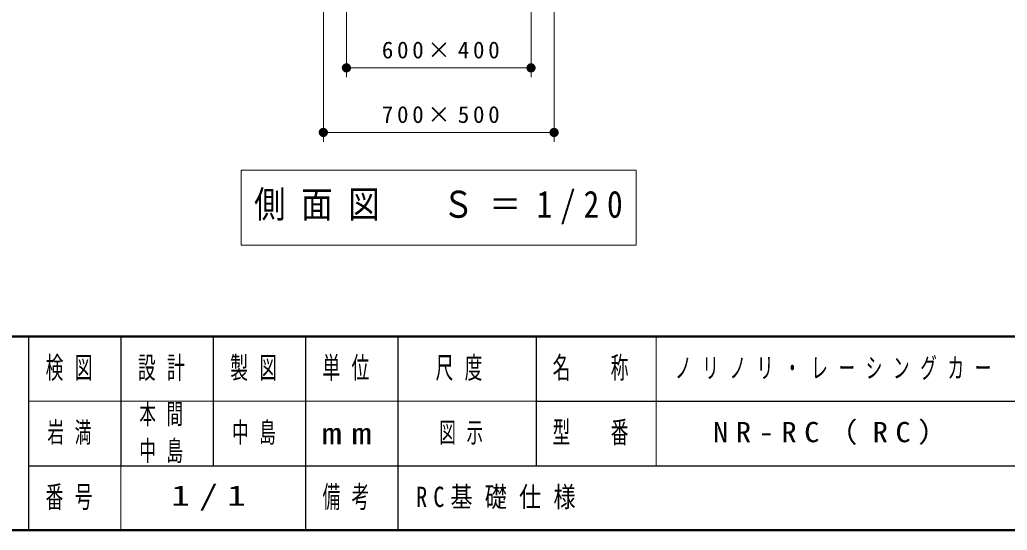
# Model space of a CAD drawing. Units: millimetres on the paper. Extents: x -365 to 0, y 0 to 257.
# Drawn here: x -238.5 to -131.5, y 0 to 55.3 of the extents above; entities that cross this region are included whole.
import ezdxf

# ---------------------------------------------------------------- set-up
doc = ezdxf.new("R2010")
doc.units = ezdxf.units.MM
doc.layers.add('LY_1', color=7, linetype='Continuous', lineweight=13)
doc.styles.add('ＭＳ ゴシック', font='')
doc.styles.get('ＭＳ ゴシック').set_extended_font_data('MS Gothic')

# ---------------------------------------------------------------- blocks, each defined once
blk = doc.blocks.new('filled_dot')
at = {"color": 0, "linetype": 'Continuous', "lineweight": -2, "const_width": 1.25}
blk.add_lwpolyline([(-0.625, 0, 1), (0.625, 0, 1)], format="xyb", close=True, dxfattribs=at)

msp = doc.modelspace()

# ---------------------------------------------------------------- linework, layer by layer
at = {"layer": 'LY_1'}
for p, q in [((-203.06, 68.107), (-203.06, 49.126)), ((-183.06, 68.107), (-183.06, 49.126)), ((-205.56, 63.126), (-205.56, 42.126)), ((-180.56, 63.126), (-180.56, 42.126)), ((-183.06, 50.126), (-203.06, 50.126)), ((-180.56, 43.126), (-205.56, 43.126)), ((-214.46, 39.055), (-214.46, 30.921)), ((-171.66, 39.055), (-214.46, 39.055)), ((-171.66, 30.921), (-171.66, 39.055)), ((-214.46, 30.921), (-171.66, 30.921)), ((-169.5, 21), (-169.5, 7)), ((-237.5, 14), (-182.5, 14)), ((-227.5, 7), (-227.5, 0))]:
    msp.add_line(p, q, dxfattribs=at)
at = {"layer": 'LY_1', "lineweight": 50}
for p, q in [((-365, 21), (0, 21)), ((-365, 0), (0, 0))]:
    msp.add_line(p, q, dxfattribs=at)
at = {"layer": 'LY_1', "lineweight": 25}
for p, q in [((-237.5, 21), (-237.5, 0)), ((-227.5, 21), (-227.5, 7)), ((-217.5, 21), (-217.5, 7)), ((-207.5, 21), (-207.5, 0)), ((-197.5, 21), (-197.5, 7)), ((-182.5, 21), (-182.5, 7)), ((-182.5, 14), (-70, 14)), ((-237.5, 7), (0, 7)), ((-197.5, 7), (-197.5, 0))]:
    msp.add_line(p, q, dxfattribs=at)

# ---------------------------------------------------------------- block references
at = {"layer": 'LY_1', "xscale": 0.4, "yscale": 0.4}
for p in [(-203.06, 50.126), (-205.56, 43.126)]:
    msp.add_blockref('filled_dot', p, dxfattribs=at)
at = {"layer": 'LY_1', "xscale": 0.4, "yscale": 0.4, "rotation": 180}
for p in [(-183.06, 50.126), (-180.56, 43.126)]:
    msp.add_blockref('filled_dot', p, dxfattribs=at)

# ---------------------------------------------------------------- texts
at = {"layer": 'LY_1', "style": 'ＭＳ ゴシック'}
for s, insert, char_height, attachment_point in [('\\T1.32;600×400', (-192.64, 51.126), 1.833, 8), ('\\T1.32;700×500', (-192.64, 44.126), 1.833, 8), ('\\T1.5;\\W0.85;側面図\u3000Ｓ＝1/20', (-213.06, 34.988), 2.933, 4), ('\\T1.64;\\W0.6;検図', (-232.5, 17.5), 2.346, 5), ('\\T1.64;\\W0.6;設計', (-222.5, 17.5), 2.346, 5), ('\\T1.64;\\W0.6;製図', (-212.5, 17.5), 2.346, 5), ('\\T1.64;\\W0.6;単位', (-202.5, 17.5), 2.346, 5), ('\\T1.64;\\W0.6;尺度', (-190.25, 17.5), 2.346, 5), ('\\T1.64;\\W0.6;名\u3000称', (-176, 17.5), 2.346, 5), ('\\T1.64;\\W0.6;ノリノリ・レーシングカー', (-149.75, 17.5), 2.199, 5), ('\\T1.64;\\W0.6;本間', (-225.5, 12.5), 2.199, 4), ('\\T1.64;\\W0.6;岩満', (-232.5, 10.5), 2.199, 5), ('\\T1.64;\\W0.6;中島', (-212.5, 10.5), 2.199, 5), ('\\T1.64;\\W0.6;図示', (-193, 10.5), 2.199, 4), ('\\T1.64;\\W0.6;型\u3000番', (-176, 10.5), 2.346, 5), ('\\T1.5;\\W1.1;NR-RC（RC）', (-149.75, 10.5), 2.199, 5), ('\\T1.5;\\W1.35;mm', (-202.5, 10.5), 2.346, 5), ('\\T1.64;\\W0.6;中島', (-225.5, 8.5), 2.199, 4), ('\\T1.64;\\W0.6;番号', (-232.5, 3.5), 2.346, 5), ('\\T1.5;\\W1.35;1/1', (-217.5, 3.5), 2.199, 5), ('\\T1.64;\\W0.6;備考', (-202.5, 3.5), 2.346, 5), ('\\T1.55;\\W0.8;RC基礎仕様', (-195.5, 3.5), 2.199, 4)]:
    msp.add_mtext(s, dxfattribs=dict(at, insert=insert, char_height=char_height, attachment_point=attachment_point))

doc.saveas('drawing.dxf')
